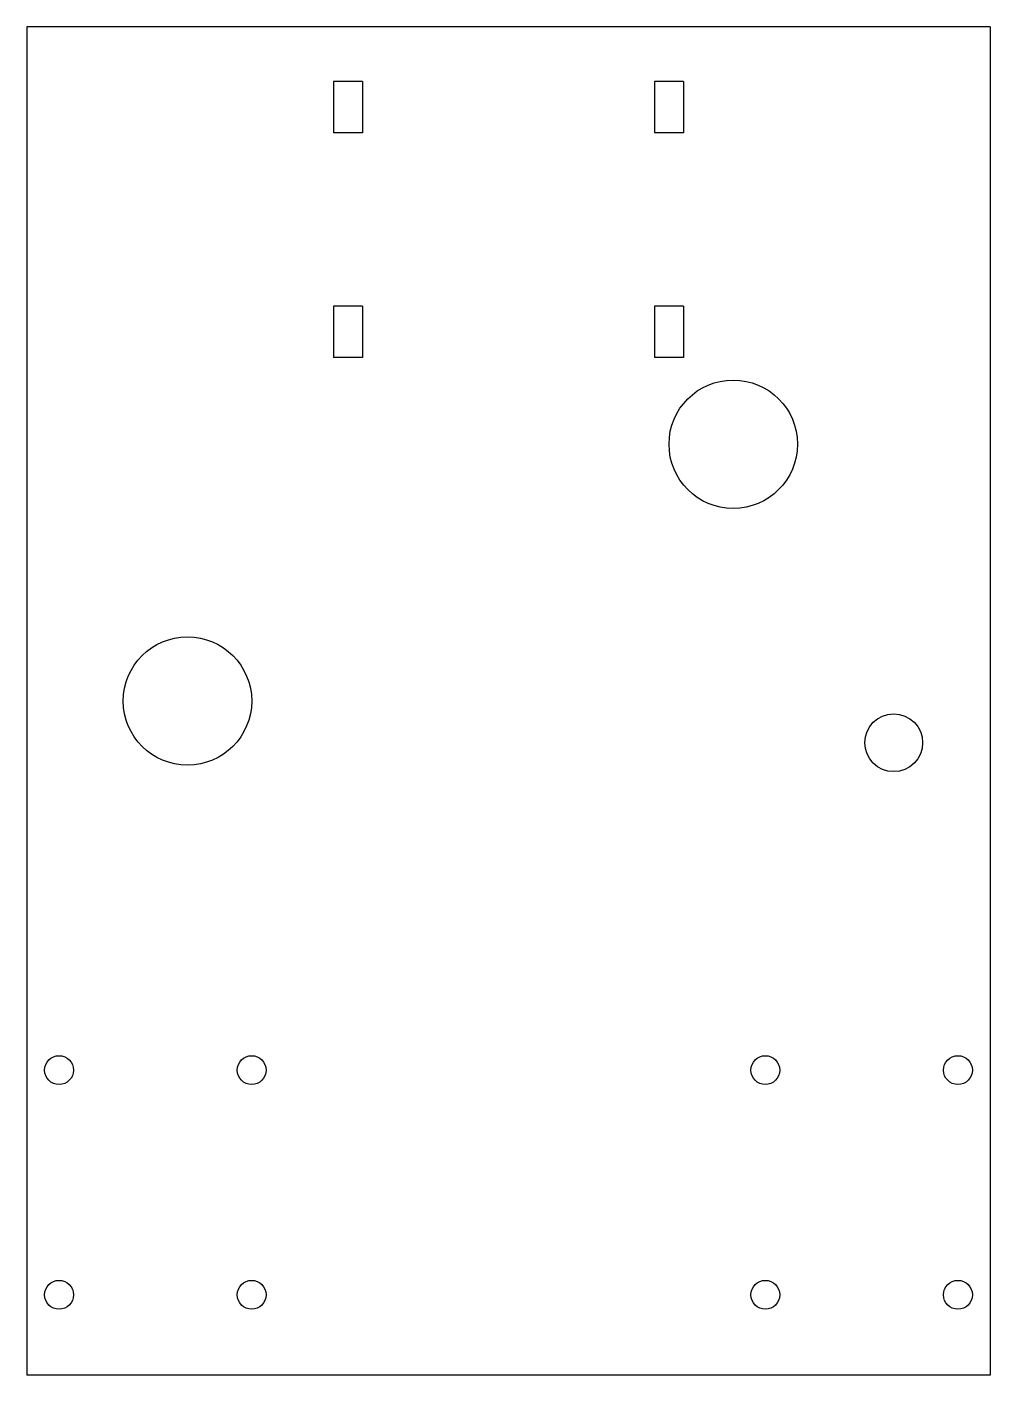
# Model space of a CAD drawing. Header units: millimetres. Extents: x 0 to 300, y -420 to 0.
import ezdxf

# ---------------------------------------------------------------- set-up
doc = ezdxf.new("R2010")
doc.units = ezdxf.units.MM
doc.layers.add('DXF_tmp', color=7, linetype='CONTINUOUS')

msp = doc.modelspace()

# ---------------------------------------------------------------- linework, layer by layer
at = {"layer": 'DXF_tmp'}
for p, q in [((300, 0), (0, 0)), ((0, 0), (0, -420)), ((300, 0), (300, -420)), ((95.5, -17), (95.5, -33)), ((104.5, -17), (95.5, -17)), ((104.5, -17), (104.5, -33)), ((195.5, -17), (195.5, -33)), ((204.5, -17), (195.5, -17)), ((204.5, -17), (204.5, -33)), ((104.5, -33), (95.5, -33)), ((204.5, -33), (195.5, -33)), ((95.5, -87), (95.5, -103)), ((104.5, -87), (95.5, -87)), ((104.5, -87), (104.5, -103)), ((195.5, -87), (195.5, -103)), ((204.5, -87), (195.5, -87)), ((204.5, -87), (204.5, -103)), ((104.5, -103), (95.5, -103)), ((204.5, -103), (195.5, -103)), ((300, -420), (0, -420))]:
    msp.add_line(p, q, dxfattribs=at)
for centre, radius in [((220, -130), 20), ((50, -210), 20), ((270, -223), 9), ((10, -325), 4.5), ((70, -325), 4.5), ((230, -325), 4.5), ((290, -325), 4.5), ((10, -395), 4.5), ((70, -395), 4.5), ((230, -395), 4.5), ((290, -395), 4.5)]:
    msp.add_circle(centre, radius, dxfattribs=at)

doc.saveas('drawing.dxf')
